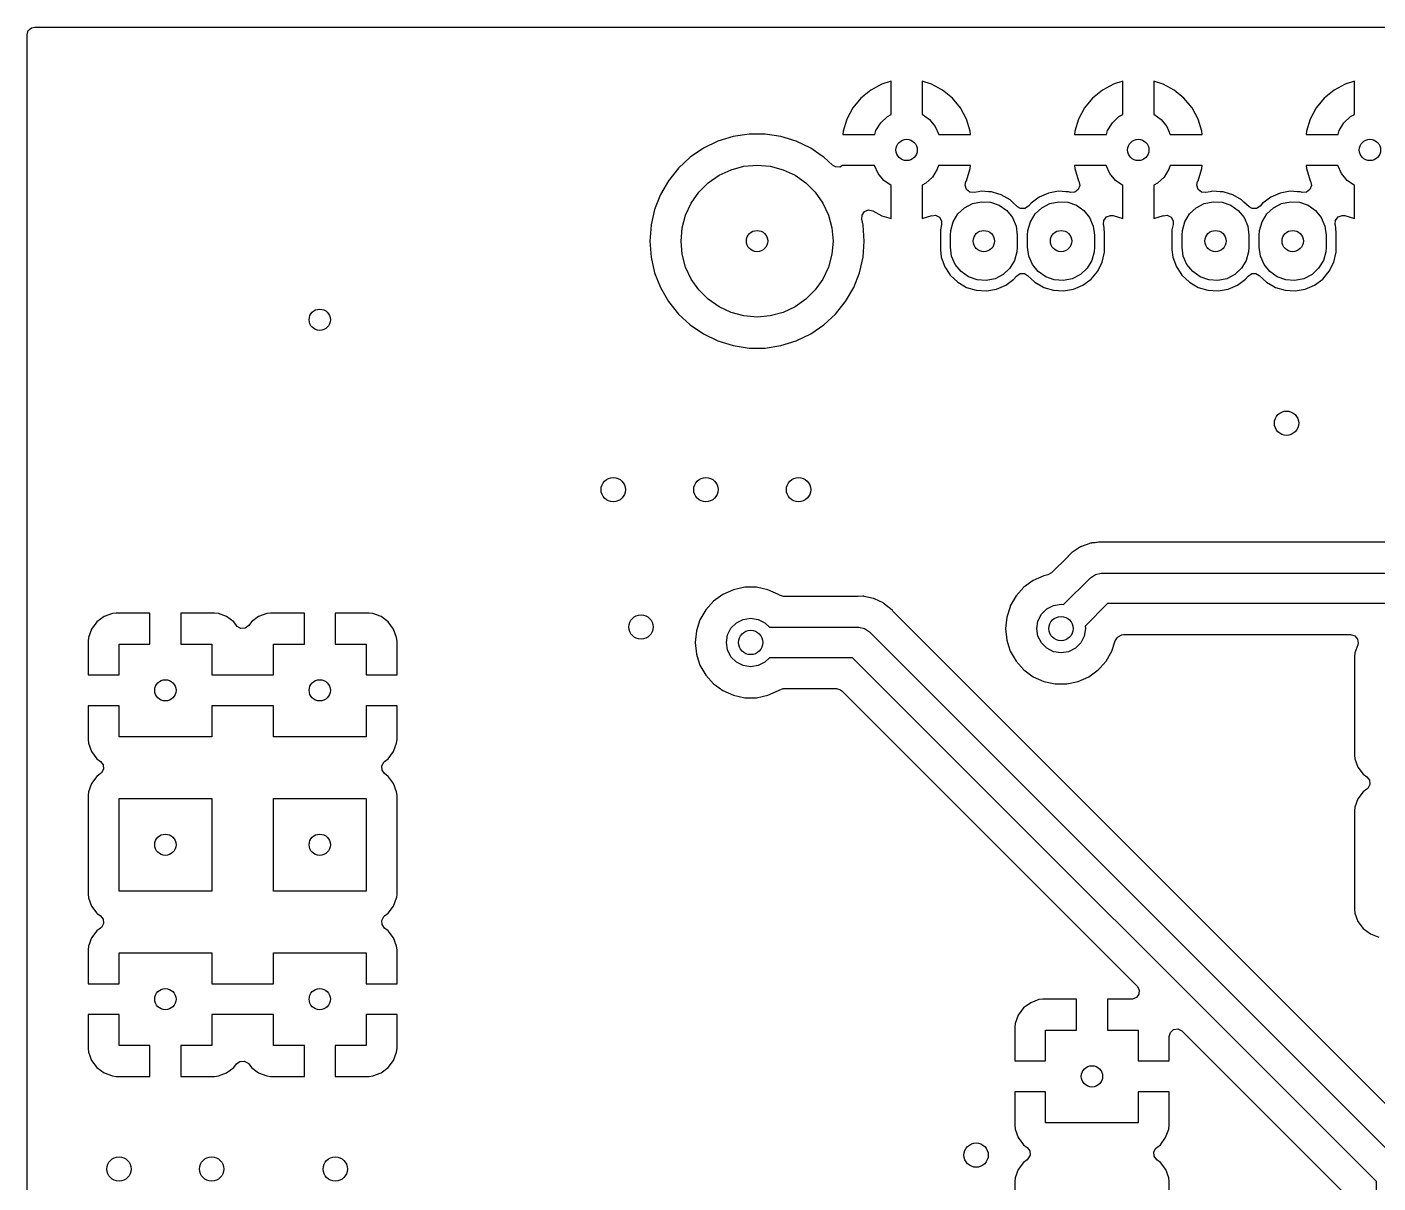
# Model space of a CAD drawing. Extents: x 6.2 to 8.58, y -5.58 to -4.
# Drawn here: x 6.2 to 7.075, y -4.749 to -4 of the extents above; entities that cross this region are included whole.
import ezdxf

# ---------------------------------------------------------------- set-up
doc = ezdxf.new("R2010")
doc.units = 0
doc.header["$MEASUREMENT"] = 0
doc.layers.add('BLACK', color=7, linetype='CONTINUOUS')

msp = doc.modelspace()

# ---------------------------------------------------------------- linework, layer by layer
at = {"layer": 'BLACK', "linetype": 'CONTINUOUS'}
for p, q in [((6.20041, -4.00537), (6.2012, -4.00269)), ((6.20041, -4.13906), (6.20041, -4.00537)), ((6.2012, -4.00269), (6.20331, -4.00086)), ((6.20331, -4.00086), (6.20537, -4.00041)), ((6.20537, -4.00041), (8.17992, -4.00041)), ((6.74675, -4.04126), (6.7404, -4.04647)), ((6.75398, -4.03739), (6.74675, -4.04126)), ((6.76, -4.03557), (6.75398, -4.03739)), ((6.76, -4.05708), (6.76, -4.03557)), ((6.78602, -4.03739), (6.78, -4.03557)), ((6.78, -4.03557), (6.78, -4.05686)), ((6.79325, -4.04126), (6.78602, -4.03739)), ((6.7996, -4.04647), (6.79325, -4.04126)), ((6.89675, -4.04126), (6.8904, -4.04647)), ((6.90398, -4.03739), (6.89675, -4.04126)), ((6.91, -4.03557), (6.90398, -4.03739)), ((6.91, -4.05708), (6.91, -4.03557)), ((6.93602, -4.03739), (6.93, -4.03557)), ((6.93, -4.03557), (6.93, -4.05686)), ((6.94325, -4.04126), (6.93602, -4.03739)), ((6.9496, -4.04647), (6.94325, -4.04126)), ((7.04675, -4.04126), (7.0404, -4.04647)), ((7.05398, -4.03739), (7.04675, -4.04126)), ((7.06, -4.03557), (7.05398, -4.03739)), ((7.06, -4.05708), (7.06, -4.03557)), ((6.7404, -4.04647), (6.7352, -4.05281)), ((6.8048, -4.05281), (6.7996, -4.04647)), ((6.8904, -4.04647), (6.8852, -4.05281)), ((6.9548, -4.05281), (6.9496, -4.04647)), ((7.0404, -4.04647), (7.0352, -4.05281)), ((6.7352, -4.05281), (6.73133, -4.06005)), ((6.7532, -4.0624), (6.75751, -4.05837)), ((6.75751, -4.05837), (6.76, -4.05708)), ((6.78, -4.05686), (6.78478, -4.06024)), ((6.80867, -4.06005), (6.8048, -4.05281)), ((6.8852, -4.05281), (6.88133, -4.06005)), ((6.9032, -4.0624), (6.90751, -4.05837)), ((6.90751, -4.05837), (6.91, -4.05708)), ((6.93, -4.05686), (6.93478, -4.06024)), ((6.95867, -4.06005), (6.9548, -4.05281)), ((7.0352, -4.05281), (7.03133, -4.06005)), ((7.0532, -4.0624), (7.05751, -4.05837)), ((7.05751, -4.05837), (7.06, -4.05708)), ((6.73133, -4.06005), (6.72895, -4.0679)), ((6.74942, -4.07), (6.75014, -4.06744)), ((6.75014, -4.06744), (6.7532, -4.0624)), ((6.78478, -4.06024), (6.7885, -4.06481)), ((6.7885, -4.06481), (6.79075, -4.07)), ((6.81105, -4.0679), (6.80867, -4.06005)), ((6.88133, -4.06005), (6.87895, -4.0679)), ((6.89942, -4.07), (6.90014, -4.06744)), ((6.90014, -4.06744), (6.9032, -4.0624)), ((6.93478, -4.06024), (6.9385, -4.06481)), ((6.9385, -4.06481), (6.94075, -4.07)), ((6.96105, -4.0679), (6.95867, -4.06005)), ((7.03133, -4.06005), (7.02895, -4.0679)), ((7.04942, -4.07), (7.05014, -4.06744)), ((7.05014, -4.06744), (7.0532, -4.0624)), ((6.64779, -4.07443), (6.63844, -4.07893)), ((6.6577, -4.07137), (6.64779, -4.07443)), ((6.64779, -4.07443), (6.64779, -4.07443)), ((6.66796, -4.06982), (6.6577, -4.07137)), ((6.6577, -4.07137), (6.6577, -4.07137)), ((6.6577, -4.07137), (6.6577, -4.07137)), ((6.67834, -4.06982), (6.66796, -4.06982)), ((6.6886, -4.07137), (6.67834, -4.06982)), ((6.69851, -4.07443), (6.6886, -4.07137)), ((6.6886, -4.07137), (6.6886, -4.07137)), ((6.6886, -4.07137), (6.6886, -4.07137)), ((6.70786, -4.07893), (6.69851, -4.07443)), ((6.69851, -4.07443), (6.69851, -4.07443)), ((6.72895, -4.0679), (6.72874, -4.07)), ((6.72874, -4.07), (6.72874, -4.07)), ((6.72874, -4.07), (6.74942, -4.07)), ((6.79075, -4.07), (6.81126, -4.07)), ((6.81126, -4.07), (6.81105, -4.0679)), ((6.81126, -4.07), (6.81126, -4.07)), ((6.87895, -4.0679), (6.87874, -4.07)), ((6.87874, -4.07), (6.87874, -4.07)), ((6.87874, -4.07), (6.89942, -4.07)), ((6.94075, -4.07), (6.96126, -4.07)), ((6.96126, -4.07), (6.96105, -4.0679)), ((6.96126, -4.07), (6.96126, -4.07)), ((7.02895, -4.0679), (7.02874, -4.07)), ((7.02874, -4.07), (7.02874, -4.07)), ((7.02874, -4.07), (7.04942, -4.07)), ((6.62986, -4.08478), (6.62226, -4.09183)), ((6.63844, -4.07893), (6.62986, -4.08478)), ((6.62986, -4.08478), (6.62986, -4.08478)), ((6.63844, -4.07893), (6.63844, -4.07893)), ((6.71475, -4.08363), (6.70786, -4.07893)), ((6.70786, -4.07893), (6.70786, -4.07893)), ((6.71644, -4.08478), (6.71475, -4.08363)), ((6.72201, -4.08995), (6.71644, -4.08478)), ((6.62226, -4.09183), (6.61579, -4.09995)), ((6.64854, -4.09644), (6.65632, -4.09281)), ((6.65632, -4.09281), (6.6646, -4.09059)), ((6.6646, -4.09059), (6.67315, -4.08984)), ((6.67315, -4.08984), (6.6817, -4.09059)), ((6.6817, -4.09059), (6.68998, -4.09281)), ((6.68998, -4.09281), (6.69776, -4.09644)), ((6.72388, -4.09104), (6.72201, -4.08995)), ((6.72668, -4.0911), (6.72388, -4.09104)), ((6.72848, -4.09), (6.72668, -4.0911)), ((6.74925, -4.09), (6.72848, -4.09)), ((6.7515, -4.09519), (6.74925, -4.09)), ((6.78986, -4.09256), (6.7868, -4.0976)), ((6.79058, -4.09), (6.78986, -4.09256)), ((6.81126, -4.09), (6.79058, -4.09)), ((6.80867, -4.09995), (6.81105, -4.0921)), ((6.81105, -4.0921), (6.81126, -4.09)), ((6.81126, -4.09), (6.81126, -4.09)), ((6.89925, -4.09), (6.87874, -4.09)), ((6.87874, -4.09), (6.87874, -4.09)), ((6.87874, -4.09), (6.87895, -4.0921)), ((6.87895, -4.0921), (6.88133, -4.09995)), ((6.9015, -4.09519), (6.89925, -4.09)), ((6.93986, -4.09256), (6.9368, -4.0976)), ((6.94058, -4.09), (6.93986, -4.09256)), ((6.96126, -4.09), (6.94058, -4.09)), ((6.95867, -4.09995), (6.96105, -4.0921)), ((6.96105, -4.0921), (6.96126, -4.09)), ((6.96126, -4.09), (6.96126, -4.09)), ((7.04925, -4.09), (7.02874, -4.09)), ((7.02874, -4.09), (7.02874, -4.09)), ((7.02874, -4.09), (7.02895, -4.0921)), ((7.02895, -4.0921), (7.03133, -4.09995)), ((7.0515, -4.09519), (7.04925, -4.09)), ((6.61579, -4.09995), (6.6106, -4.10893)), ((6.63545, -4.10742), (6.64152, -4.10136)), ((6.64152, -4.10136), (6.64854, -4.09644)), ((6.69776, -4.09644), (6.70478, -4.10136)), ((6.70478, -4.10136), (6.71085, -4.10742)), ((6.75522, -4.09976), (6.7515, -4.09519)), ((6.76, -4.10314), (6.75522, -4.09976)), ((6.78249, -4.10163), (6.78, -4.10292)), ((6.7868, -4.0976), (6.78249, -4.10163)), ((6.80784, -4.1029), (6.80843, -4.10041)), ((6.80843, -4.10041), (6.80867, -4.09995)), ((6.88133, -4.09995), (6.88133, -4.09995)), ((6.88133, -4.09995), (6.88154, -4.10034)), ((6.88154, -4.10034), (6.88211, -4.10308)), ((6.90522, -4.09976), (6.9015, -4.09519)), ((6.91, -4.10314), (6.90522, -4.09976)), ((6.93249, -4.10163), (6.93, -4.10292)), ((6.9368, -4.0976), (6.93249, -4.10163)), ((6.95784, -4.1029), (6.95843, -4.10041)), ((6.95843, -4.10041), (6.95867, -4.09995)), ((7.03133, -4.09995), (7.03133, -4.09995)), ((7.03133, -4.09995), (7.03154, -4.10034)), ((7.03154, -4.10034), (7.03211, -4.10308)), ((7.05522, -4.09976), (7.0515, -4.09519)), ((7.06, -4.10314), (7.05522, -4.09976)), ((6.6106, -4.10893), (6.60681, -4.11859)), ((6.6106, -4.10893), (6.6106, -4.10893)), ((6.63053, -4.11445), (6.63545, -4.10742)), ((6.71085, -4.10742), (6.71577, -4.11445)), ((6.76, -4.12443), (6.76, -4.10314)), ((6.78, -4.10292), (6.78, -4.12443)), ((6.80872, -4.10556), (6.80784, -4.1029)), ((6.81088, -4.10732), (6.80872, -4.10556)), ((6.81366, -4.10763), (6.81088, -4.10732)), ((6.81652, -4.10713), (6.81366, -4.10763)), ((6.81835, -4.10681), (6.81652, -4.10713)), ((6.82305, -4.10708), (6.81835, -4.10681)), ((6.81835, -4.10681), (6.81835, -4.10681)), ((6.82492, -4.10719), (6.82305, -4.10708)), ((6.82913, -4.10845), (6.82492, -4.10719)), ((6.83123, -4.10908), (6.82913, -4.10845)), ((6.83694, -4.11237), (6.83123, -4.10908)), ((6.85582, -4.11056), (6.85147, -4.1138)), ((6.86187, -4.10795), (6.85582, -4.11056)), ((6.85582, -4.11056), (6.85582, -4.11056)), ((6.85582, -4.11056), (6.85582, -4.11056)), ((6.85582, -4.11056), (6.85582, -4.11056)), ((6.86835, -4.10681), (6.86187, -4.10795)), ((6.86187, -4.10795), (6.86187, -4.10795)), ((6.86187, -4.10795), (6.86187, -4.10795)), ((6.86187, -4.10795), (6.86187, -4.10795)), ((6.87305, -4.10708), (6.86835, -4.10681)), ((6.86835, -4.10681), (6.86835, -4.10681)), ((6.86835, -4.10681), (6.86835, -4.10681)), ((6.87492, -4.10719), (6.87305, -4.10708)), ((6.87574, -4.10743), (6.87492, -4.10719)), ((6.87607, -4.10752), (6.87574, -4.10743)), ((6.87885, -4.10734), (6.87607, -4.10752)), ((6.88111, -4.10569), (6.87885, -4.10734)), ((6.88211, -4.10308), (6.88111, -4.10569)), ((6.91, -4.12443), (6.91, -4.10314)), ((6.93, -4.10292), (6.93, -4.12443)), ((6.95872, -4.10556), (6.95784, -4.1029)), ((6.96088, -4.10732), (6.95872, -4.10556)), ((6.96366, -4.10763), (6.96088, -4.10732)), ((6.96652, -4.10713), (6.96366, -4.10763)), ((6.96835, -4.10681), (6.96652, -4.10713)), ((6.97305, -4.10708), (6.96835, -4.10681)), ((6.96835, -4.10681), (6.96835, -4.10681)), ((6.97492, -4.10719), (6.97305, -4.10708)), ((6.97913, -4.10845), (6.97492, -4.10719)), ((6.98123, -4.10908), (6.97913, -4.10845)), ((6.98694, -4.11237), (6.98123, -4.10908)), ((7.00582, -4.11056), (7.00147, -4.1138)), ((7.01187, -4.10795), (7.00582, -4.11056)), ((7.00582, -4.11056), (7.00582, -4.11056)), ((7.00582, -4.11056), (7.00582, -4.11056)), ((7.00582, -4.11056), (7.00582, -4.11056)), ((7.01835, -4.10681), (7.01187, -4.10795)), ((7.01187, -4.10795), (7.01187, -4.10795)), ((7.01187, -4.10795), (7.01187, -4.10795)), ((7.01187, -4.10795), (7.01187, -4.10795)), ((7.02305, -4.10708), (7.01835, -4.10681)), ((7.01835, -4.10681), (7.01835, -4.10681)), ((7.01835, -4.10681), (7.01835, -4.10681)), ((7.02492, -4.10719), (7.02305, -4.10708)), ((7.02574, -4.10743), (7.02492, -4.10719)), ((7.02607, -4.10752), (7.02574, -4.10743)), ((7.02885, -4.10734), (7.02607, -4.10752)), ((7.03111, -4.10569), (7.02885, -4.10734)), ((7.03211, -4.10308), (7.03111, -4.10569)), ((7.06, -4.12443), (7.06, -4.10314)), ((6.60681, -4.11859), (6.60453, -4.12858)), ((6.6269, -4.12222), (6.63053, -4.11445)), ((6.71577, -4.11445), (6.71939, -4.12222)), ((6.74111, -4.12216), (6.74277, -4.11991)), ((6.74277, -4.11991), (6.74537, -4.1189)), ((6.74537, -4.1189), (6.74811, -4.11947)), ((6.74811, -4.11947), (6.74812, -4.11947)), ((6.74812, -4.11947), (6.75398, -4.12261)), ((6.8032, -4.12145), (6.80751, -4.11743)), ((6.80751, -4.11743), (6.81275, -4.11471)), ((6.81275, -4.11471), (6.81852, -4.11352)), ((6.81852, -4.11352), (6.82441, -4.11392)), ((6.82441, -4.11392), (6.82996, -4.11589)), ((6.82996, -4.11589), (6.83478, -4.11929)), ((6.83478, -4.11929), (6.8385, -4.12387)), ((6.83845, -4.1138), (6.83694, -4.11237)), ((6.83694, -4.11237), (6.83694, -4.11237)), ((6.8417, -4.11686), (6.83845, -4.1138)), ((6.84378, -4.11803), (6.8417, -4.11686)), ((6.84657, -4.11799), (6.84378, -4.11803)), ((6.8489, -4.11644), (6.84657, -4.11799)), ((6.85054, -4.11449), (6.8489, -4.11644)), ((6.85147, -4.1138), (6.85054, -4.11449)), ((6.8532, -4.12145), (6.85751, -4.11743)), ((6.85751, -4.11743), (6.86275, -4.11471)), ((6.86275, -4.11471), (6.86852, -4.11352)), ((6.86852, -4.11352), (6.87441, -4.11392)), ((6.87441, -4.11392), (6.87996, -4.11589)), ((6.87996, -4.11589), (6.88478, -4.11929)), ((6.88478, -4.11929), (6.8885, -4.12387)), ((6.9532, -4.12145), (6.95751, -4.11743)), ((6.95751, -4.11743), (6.96275, -4.11471)), ((6.96275, -4.11471), (6.96852, -4.11352)), ((6.96852, -4.11352), (6.97441, -4.11392)), ((6.97441, -4.11392), (6.97996, -4.11589)), ((6.97996, -4.11589), (6.98478, -4.11929)), ((6.98478, -4.11929), (6.9885, -4.12387)), ((6.98845, -4.1138), (6.98694, -4.11237)), ((6.98694, -4.11237), (6.98694, -4.11237)), ((6.9917, -4.11686), (6.98845, -4.1138)), ((6.99378, -4.11803), (6.9917, -4.11686)), ((6.99657, -4.11799), (6.99378, -4.11803)), ((6.9989, -4.11644), (6.99657, -4.11799)), ((7.00054, -4.11449), (6.9989, -4.11644)), ((7.00147, -4.1138), (7.00054, -4.11449)), ((7.0032, -4.12145), (7.00751, -4.11743)), ((7.00751, -4.11743), (7.01275, -4.11471)), ((7.01275, -4.11471), (7.01852, -4.11352)), ((7.01852, -4.11352), (7.02441, -4.11392)), ((7.02441, -4.11392), (7.02996, -4.11589)), ((7.02996, -4.11589), (7.03478, -4.11929)), ((7.03478, -4.11929), (7.0385, -4.12387)), ((6.6045, -4.12871), (6.60372, -4.13906)), ((6.60453, -4.12858), (6.6045, -4.12871)), ((6.62468, -4.13051), (6.6269, -4.12222)), ((6.71939, -4.12222), (6.72161, -4.13051)), ((6.74094, -4.12495), (6.74111, -4.12216)), ((6.7418, -4.12871), (6.74094, -4.12495)), ((6.74258, -4.13906), (6.7418, -4.12871)), ((6.75398, -4.12261), (6.76, -4.12443)), ((6.78, -4.12443), (6.78625, -4.12254)), ((6.78625, -4.12254), (6.78627, -4.12261)), ((6.78627, -4.12261), (6.7887, -4.12235)), ((6.7887, -4.12235), (6.7912, -4.1236)), ((6.7912, -4.1236), (6.79263, -4.126)), ((6.79265, -4.12837), (6.79183, -4.13183)), ((6.79263, -4.126), (6.79265, -4.12837)), ((6.79855, -4.13217), (6.80014, -4.12649)), ((6.80014, -4.12649), (6.8032, -4.12145)), ((6.8385, -4.12387), (6.84085, -4.12928)), ((6.84855, -4.13217), (6.85014, -4.12649)), ((6.85014, -4.12649), (6.8532, -4.12145)), ((6.8885, -4.12387), (6.89085, -4.12928)), ((6.89757, -4.12836), (6.89756, -4.12829)), ((6.89756, -4.12829), (6.89758, -4.12829)), ((6.89757, -4.12845), (6.89757, -4.12836)), ((6.8976, -4.12858), (6.89757, -4.12845)), ((6.89758, -4.12829), (6.89771, -4.12566)), ((6.89817, -4.13348), (6.8976, -4.12858)), ((6.8976, -4.12858), (6.8976, -4.12858)), ((6.89771, -4.12566), (6.89935, -4.12339)), ((6.89935, -4.12339), (6.90195, -4.12237)), ((6.90195, -4.12237), (6.90383, -4.12256)), ((6.90383, -4.12256), (6.91, -4.12443)), ((6.93, -4.12443), (6.93625, -4.12254)), ((6.93625, -4.12254), (6.93627, -4.12261)), ((6.93627, -4.12261), (6.9387, -4.12235)), ((6.9387, -4.12235), (6.9412, -4.1236)), ((6.9412, -4.1236), (6.94263, -4.126)), ((6.94265, -4.12837), (6.94183, -4.13183)), ((6.94263, -4.126), (6.94265, -4.12837)), ((6.94855, -4.13217), (6.95014, -4.12649)), ((6.95014, -4.12649), (6.9532, -4.12145)), ((6.9885, -4.12387), (6.99085, -4.12928)), ((6.99855, -4.13217), (7.00014, -4.12649)), ((7.00014, -4.12649), (7.0032, -4.12145)), ((7.0385, -4.12387), (7.04085, -4.12928)), ((7.04757, -4.12836), (7.04756, -4.12829)), ((7.04756, -4.12829), (7.04758, -4.12829)), ((7.04757, -4.12845), (7.04757, -4.12836)), ((7.0476, -4.12858), (7.04757, -4.12845)), ((7.04758, -4.12829), (7.04771, -4.12566)), ((7.04817, -4.13348), (7.0476, -4.12858)), ((7.0476, -4.12858), (7.0476, -4.12858)), ((7.04771, -4.12566), (7.04935, -4.12339)), ((7.04935, -4.12339), (7.05195, -4.12237)), ((7.05195, -4.12237), (7.05383, -4.12256)), ((7.05383, -4.12256), (7.06, -4.12443)), ((6.62394, -4.13906), (6.62468, -4.13051)), ((6.72161, -4.13051), (6.72236, -4.13906)), ((6.79183, -4.13183), (6.79183, -4.14463)), ((6.79835, -4.13512), (6.79855, -4.13217)), ((6.79835, -4.14299), (6.79835, -4.13512)), ((6.84085, -4.12928), (6.84165, -4.13512)), ((6.84165, -4.13512), (6.84165, -4.14299)), ((6.84835, -4.13512), (6.84855, -4.13217)), ((6.84835, -4.14299), (6.84835, -4.13512)), ((6.89085, -4.12928), (6.89165, -4.13512)), ((6.89165, -4.13512), (6.89165, -4.14299)), ((6.89817, -4.14628), (6.89817, -4.13348)), ((6.94183, -4.13183), (6.94183, -4.14463)), ((6.94835, -4.13512), (6.94855, -4.13217)), ((6.94835, -4.14299), (6.94835, -4.13512)), ((6.99085, -4.12928), (6.99165, -4.13512)), ((6.99165, -4.13512), (6.99165, -4.14299)), ((6.99835, -4.13512), (6.99855, -4.13217)), ((6.99835, -4.14299), (6.99835, -4.13512)), ((7.04085, -4.12928), (7.04165, -4.13512)), ((7.04165, -4.13512), (7.04165, -4.14299)), ((7.04817, -4.14628), (7.04817, -4.13348)), ((6.20041, -4.56192), (6.20041, -4.13906)), ((6.60372, -4.13906), (6.6045, -4.1494)), ((6.62468, -4.1476), (6.62394, -4.13906)), ((6.72236, -4.13906), (6.72161, -4.1476)), ((6.7418, -4.1494), (6.74258, -4.13906)), ((6.79183, -4.14463), (6.7924, -4.14953)), ((6.79915, -4.14883), (6.79835, -4.14299)), ((6.84145, -4.14594), (6.83986, -4.15162)), ((6.84165, -4.14299), (6.84145, -4.14594)), ((6.84915, -4.14883), (6.84835, -4.14299)), ((6.89145, -4.14594), (6.88986, -4.15162)), ((6.89165, -4.14299), (6.89145, -4.14594)), ((6.89665, -4.15269), (6.89817, -4.14628)), ((6.94183, -4.14463), (6.9424, -4.14953)), ((6.94915, -4.14883), (6.94835, -4.14299)), ((6.99145, -4.14594), (6.98986, -4.15162)), ((6.99165, -4.14299), (6.99145, -4.14594)), ((6.99915, -4.14883), (6.99835, -4.14299)), ((7.04145, -4.14594), (7.03986, -4.15162)), ((7.04165, -4.14299), (7.04145, -4.14594)), ((7.04665, -4.15269), (7.04817, -4.14628)), ((6.6045, -4.1494), (6.6045, -4.1494)), ((6.6045, -4.1494), (6.60681, -4.15952)), ((6.6269, -4.15589), (6.62468, -4.1476)), ((6.72161, -4.1476), (6.71939, -4.15589)), ((6.73949, -4.15952), (6.7418, -4.1494)), ((6.7924, -4.14953), (6.7924, -4.14953)), ((6.7924, -4.14953), (6.79466, -4.15572)), ((6.8015, -4.15424), (6.79915, -4.14883)), ((6.80522, -4.15882), (6.8015, -4.15424)), ((6.83986, -4.15162), (6.8368, -4.15666)), ((6.8515, -4.15424), (6.84915, -4.14883)), ((6.85522, -4.15882), (6.8515, -4.15424)), ((6.88986, -4.15162), (6.8868, -4.15666)), ((6.8937, -4.15858), (6.89665, -4.15269)), ((6.9424, -4.14953), (6.9424, -4.14953)), ((6.9424, -4.14953), (6.94466, -4.15572)), ((6.9515, -4.15424), (6.94915, -4.14883)), ((6.95522, -4.15882), (6.9515, -4.15424)), ((6.98986, -4.15162), (6.9868, -4.15666)), ((7.0015, -4.15424), (6.99915, -4.14883)), ((7.00522, -4.15882), (7.0015, -4.15424)), ((7.03986, -4.15162), (7.0368, -4.15666)), ((7.0437, -4.15858), (7.04665, -4.15269)), ((6.60681, -4.15952), (6.6106, -4.16918)), ((6.63053, -4.16366), (6.6269, -4.15589)), ((6.63545, -4.17069), (6.63053, -4.16366)), ((6.71577, -4.16366), (6.71085, -4.17069)), ((6.71939, -4.15589), (6.71577, -4.16366)), ((6.7357, -4.16918), (6.73949, -4.15952)), ((6.79466, -4.15572), (6.79466, -4.15572)), ((6.79466, -4.15572), (6.79752, -4.16008)), ((6.79752, -4.16008), (6.79827, -4.16122)), ((6.79827, -4.16122), (6.80306, -4.16574)), ((6.81004, -4.16222), (6.80522, -4.15882)), ((6.81559, -4.16419), (6.81004, -4.16222)), ((6.82725, -4.1634), (6.82148, -4.1646)), ((6.83249, -4.16068), (6.82725, -4.1634)), ((6.8368, -4.15666), (6.83249, -4.16068)), ((6.83418, -4.16755), (6.83946, -4.16362)), ((6.83946, -4.16362), (6.8411, -4.16167)), ((6.8411, -4.16167), (6.84343, -4.16012)), ((6.84343, -4.16012), (6.84622, -4.16008)), ((6.84622, -4.16008), (6.8483, -4.16125)), ((6.8483, -4.16125), (6.85306, -4.16574)), ((6.86004, -4.16222), (6.85522, -4.15882)), ((6.86559, -4.16419), (6.86004, -4.16222)), ((6.87725, -4.1634), (6.87148, -4.1646)), ((6.88249, -4.16068), (6.87725, -4.1634)), ((6.8868, -4.15666), (6.88249, -4.16068)), ((6.88418, -4.16755), (6.88946, -4.16362)), ((6.88946, -4.16362), (6.8937, -4.15858)), ((6.94466, -4.15572), (6.94466, -4.15572)), ((6.94466, -4.15572), (6.94752, -4.16008)), ((6.94752, -4.16008), (6.94827, -4.16122)), ((6.94827, -4.16122), (6.95306, -4.16574)), ((6.96004, -4.16222), (6.95522, -4.15882)), ((6.96559, -4.16419), (6.96004, -4.16222)), ((6.97725, -4.1634), (6.97148, -4.1646)), ((6.98249, -4.16068), (6.97725, -4.1634)), ((6.9868, -4.15666), (6.98249, -4.16068)), ((6.98418, -4.16755), (6.98946, -4.16362)), ((6.98946, -4.16362), (6.9911, -4.16167)), ((6.9911, -4.16167), (6.99343, -4.16012)), ((6.99343, -4.16012), (6.99622, -4.16008)), ((6.99622, -4.16008), (6.9983, -4.16125)), ((6.9983, -4.16125), (7.00306, -4.16574)), ((7.01004, -4.16222), (7.00522, -4.15882)), ((7.01559, -4.16419), (7.01004, -4.16222)), ((7.02725, -4.1634), (7.02148, -4.1646)), ((7.03249, -4.16068), (7.02725, -4.1634)), ((7.0368, -4.15666), (7.03249, -4.16068)), ((7.03418, -4.16755), (7.03946, -4.16362)), ((7.03946, -4.16362), (7.0437, -4.15858)), ((6.6106, -4.16918), (6.6106, -4.16918)), ((6.6106, -4.16918), (6.61579, -4.17816)), ((6.64152, -4.17675), (6.63545, -4.17069)), ((6.71085, -4.17069), (6.70478, -4.17675)), ((6.73051, -4.17816), (6.7357, -4.16918)), ((6.80306, -4.16574), (6.80306, -4.16574)), ((6.80306, -4.16574), (6.80711, -4.16808)), ((6.80711, -4.16808), (6.80877, -4.16903)), ((6.80877, -4.16903), (6.81508, -4.17092)), ((6.81508, -4.17092), (6.82165, -4.17131)), ((6.82148, -4.1646), (6.81559, -4.16419)), ((6.82165, -4.17131), (6.82813, -4.17016)), ((6.82813, -4.17016), (6.83418, -4.16755)), ((6.82813, -4.17016), (6.82813, -4.17016)), ((6.83418, -4.16755), (6.83418, -4.16755)), ((6.83418, -4.16755), (6.83418, -4.16755)), ((6.83418, -4.16755), (6.83418, -4.16755)), ((6.85306, -4.16574), (6.85306, -4.16574)), ((6.85306, -4.16574), (6.85711, -4.16808)), ((6.85711, -4.16808), (6.85877, -4.16903)), ((6.85877, -4.16903), (6.86508, -4.17092)), ((6.86508, -4.17092), (6.87165, -4.17131)), ((6.87148, -4.1646), (6.86559, -4.16419)), ((6.87165, -4.17131), (6.87813, -4.17016)), ((6.87813, -4.17016), (6.88418, -4.16755)), ((6.87813, -4.17016), (6.87813, -4.17016)), ((6.88418, -4.16755), (6.88418, -4.16755)), ((6.88418, -4.16755), (6.88418, -4.16755)), ((6.88418, -4.16755), (6.88418, -4.16755)), ((6.95306, -4.16574), (6.95306, -4.16574)), ((6.95306, -4.16574), (6.95711, -4.16808)), ((6.95711, -4.16808), (6.95877, -4.16903)), ((6.95877, -4.16903), (6.96508, -4.17092)), ((6.96508, -4.17092), (6.97165, -4.17131)), ((6.97148, -4.1646), (6.96559, -4.16419)), ((6.97165, -4.17131), (6.97813, -4.17016)), ((6.97813, -4.17016), (6.98418, -4.16755)), ((6.97813, -4.17016), (6.97813, -4.17016)), ((6.98418, -4.16755), (6.98418, -4.16755)), ((6.98418, -4.16755), (6.98418, -4.16755)), ((6.98418, -4.16755), (6.98418, -4.16755)), ((7.00306, -4.16574), (7.00306, -4.16574)), ((7.00306, -4.16574), (7.00711, -4.16808)), ((7.00711, -4.16808), (7.00877, -4.16903)), ((7.00877, -4.16903), (7.01508, -4.17092)), ((7.01508, -4.17092), (7.02165, -4.17131)), ((7.02148, -4.1646), (7.01559, -4.16419)), ((7.02165, -4.17131), (7.02813, -4.17016)), ((7.02813, -4.17016), (7.03418, -4.16755)), ((7.02813, -4.17016), (7.02813, -4.17016)), ((7.03418, -4.16755), (7.03418, -4.16755)), ((7.03418, -4.16755), (7.03418, -4.16755)), ((7.03418, -4.16755), (7.03418, -4.16755)), ((6.61579, -4.17816), (6.61579, -4.17816)), ((6.61579, -4.17816), (6.61579, -4.17816)), ((6.61579, -4.17816), (6.62226, -4.18628)), ((6.64854, -4.18167), (6.64152, -4.17675)), ((6.70478, -4.17675), (6.69776, -4.18167)), ((6.72404, -4.18628), (6.7303, -4.17843)), ((6.7303, -4.17843), (6.73051, -4.17816)), ((6.62226, -4.18628), (6.62986, -4.19333)), ((6.65632, -4.1853), (6.64854, -4.18167)), ((6.6646, -4.18752), (6.65632, -4.1853)), ((6.67315, -4.18827), (6.6646, -4.18752)), ((6.6817, -4.18752), (6.67315, -4.18827)), ((6.68998, -4.1853), (6.6817, -4.18752)), ((6.69776, -4.18167), (6.68998, -4.1853)), ((6.71644, -4.19333), (6.72404, -4.18628)), ((6.62986, -4.19333), (6.62986, -4.19334)), ((6.62986, -4.19334), (6.63844, -4.19918)), ((6.70786, -4.19918), (6.71644, -4.19333)), ((6.63844, -4.19918), (6.63844, -4.19918)), ((6.63844, -4.19918), (6.63844, -4.19918)), ((6.63844, -4.19918), (6.64779, -4.20368)), ((6.64779, -4.20368), (6.64779, -4.20368)), ((6.64779, -4.20368), (6.64779, -4.20368)), ((6.64779, -4.20368), (6.6577, -4.20674)), ((6.6577, -4.20674), (6.6577, -4.20674)), ((6.6577, -4.20674), (6.6577, -4.20674)), ((6.6577, -4.20674), (6.66796, -4.20829)), ((6.67834, -4.20829), (6.6886, -4.20674)), ((6.6886, -4.20674), (6.69851, -4.20368)), ((6.6886, -4.20674), (6.6886, -4.20674)), ((6.69851, -4.20368), (6.70786, -4.19918)), ((6.69851, -4.20368), (6.69851, -4.20368)), ((6.69851, -4.20368), (6.69851, -4.20368)), ((6.66796, -4.20829), (6.66796, -4.20829)), ((6.66796, -4.20829), (6.67834, -4.20829)), ((6.67834, -4.20829), (6.67834, -4.20829)), ((6.87992, -4.33883), (6.87735, -4.34042)), ((6.87998, -4.33879), (6.87992, -4.33883)), ((6.88251, -4.33713), (6.87998, -4.33879)), ((6.88276, -4.337), (6.88251, -4.33713)), ((6.88303, -4.33687), (6.88276, -4.337)), ((6.88276, -4.337), (6.88276, -4.337)), ((6.88329, -4.33675), (6.88303, -4.33687)), ((6.88303, -4.33687), (6.88303, -4.33687)), ((6.88433, -4.33641), (6.88329, -4.33675)), ((6.88329, -4.33675), (6.88329, -4.33675)), ((6.88329, -4.33675), (6.88329, -4.33675)), ((6.88616, -4.3358), (6.88433, -4.33641)), ((6.88623, -4.33578), (6.88616, -4.3358)), ((6.88907, -4.33474), (6.88623, -4.33578)), ((6.88935, -4.33468), (6.88907, -4.33474)), ((6.88964, -4.33461), (6.88935, -4.33468)), ((6.88935, -4.33468), (6.88935, -4.33468)), ((6.88992, -4.33456), (6.88964, -4.33461)), ((6.88964, -4.33461), (6.88964, -4.33461)), ((6.89218, -4.33436), (6.88992, -4.33456)), ((6.89293, -4.33429), (6.89218, -4.33436)), ((6.893, -4.33429), (6.89293, -4.33429)), ((6.89344, -4.33423), (6.893, -4.33429)), ((6.89426, -4.33414), (6.89344, -4.33423)), ((6.89459, -4.33414), (6.89426, -4.33414)), ((6.8948, -4.33413), (6.89459, -4.33414)), ((6.89662, -4.33397), (6.8948, -4.33413)), ((6.89687, -4.33395), (6.89662, -4.33397)), ((6.89782, -4.33409), (6.89687, -4.33395)), ((6.89687, -4.33395), (6.89687, -4.33395)), ((6.89854, -4.33414), (6.89782, -4.33409)), ((7.24346, -4.33414), (6.89854, -4.33414)), ((6.87455, -4.34322), (6.86385, -4.35392)), ((6.8746, -4.34317), (6.87455, -4.34322)), ((6.87667, -4.34097), (6.8746, -4.34317)), ((6.8769, -4.34078), (6.87667, -4.34097)), ((6.87712, -4.34059), (6.87689, -4.34078)), ((6.87689, -4.34078), (6.8769, -4.34078)), ((6.87713, -4.3406), (6.87712, -4.34059)), ((6.87735, -4.34042), (6.87713, -4.3406)), ((6.85889, -4.3558), (6.85202, -4.35885)), ((6.86137, -4.35527), (6.85889, -4.3558)), ((6.86139, -4.35526), (6.86137, -4.35527)), ((6.86385, -4.35392), (6.86139, -4.35526)), ((6.88904, -4.35704), (6.89223, -4.35491)), ((6.89223, -4.35491), (6.896, -4.35416)), ((6.89223, -4.35491), (6.89223, -4.35491)), ((6.896, -4.35416), (7.24393, -4.35416)), ((6.896, -4.35416), (6.896, -4.35416)), ((6.65789, -4.3648), (6.65102, -4.36785)), ((6.66524, -4.36323), (6.65789, -4.3648)), ((6.67276, -4.36323), (6.66524, -4.36323)), ((6.68011, -4.3648), (6.67276, -4.36323)), ((6.68698, -4.36785), (6.68011, -4.3648)), ((6.84593, -4.36327), (6.8409, -4.36886)), ((6.85202, -4.35885), (6.84593, -4.36327)), ((6.85202, -4.35885), (6.85202, -4.35885)), ((6.87158, -4.3745), (6.88904, -4.35704)), ((6.88904, -4.35704), (6.88904, -4.35704)), ((6.64493, -4.37227), (6.6399, -4.37786)), ((6.65102, -4.36785), (6.64493, -4.37227)), ((6.68745, -4.36819), (6.68698, -4.36785)), ((6.68768, -4.36835), (6.68745, -4.36819)), ((6.69036, -4.36914), (6.68768, -4.36835)), ((6.73853, -4.36914), (6.69036, -4.36914)), ((6.7386, -4.36914), (6.73853, -4.36914)), ((6.74162, -4.36905), (6.7386, -4.36914)), ((6.74191, -4.36907), (6.74162, -4.36905)), ((6.7422, -4.3691), (6.74191, -4.36907)), ((6.74191, -4.36907), (6.74191, -4.36907)), ((6.74249, -4.36914), (6.7422, -4.3691)), ((6.7422, -4.3691), (6.7422, -4.3691)), ((6.74543, -4.36983), (6.74249, -4.36914)), ((6.7455, -4.36985), (6.74543, -4.36983)), ((6.74846, -4.37046), (6.7455, -4.36985)), ((6.74873, -4.37055), (6.74846, -4.37046)), ((6.74901, -4.37065), (6.74873, -4.37055)), ((6.74873, -4.37055), (6.74873, -4.37055)), ((6.74928, -4.37075), (6.74901, -4.37065)), ((6.74901, -4.37065), (6.74901, -4.37065)), ((6.75198, -4.3721), (6.74928, -4.37075)), ((6.74928, -4.37075), (6.74928, -4.37075)), ((6.74928, -4.37075), (6.74928, -4.37075)), ((6.75205, -4.37213), (6.75198, -4.3721)), ((6.75478, -4.37341), (6.75205, -4.37213)), ((6.75503, -4.37356), (6.75478, -4.37341)), ((6.75528, -4.37372), (6.75503, -4.37356)), ((6.75503, -4.37356), (6.75503, -4.37356)), ((6.75552, -4.37388), (6.75528, -4.37372)), ((6.75528, -4.37372), (6.75528, -4.37372)), ((6.75783, -4.37582), (6.75552, -4.37388)), ((6.8409, -4.36886), (6.83714, -4.37537)), ((6.8409, -4.36886), (6.8409, -4.36886)), ((6.90008, -4.37384), (6.8855, -4.38842)), ((7.23985, -4.37384), (6.90008, -4.37384)), ((6.25032, -4.38227), (6.24571, -4.38571)), ((6.2557, -4.38026), (6.25032, -4.38227)), ((6.25032, -4.38227), (6.25032, -4.38227)), ((6.25809, -4.38), (6.2557, -4.38026)), ((6.28, -4.38), (6.25809, -4.38)), ((6.28, -4.4), (6.28, -4.38)), ((6.32191, -4.38), (6.3, -4.38)), ((6.3, -4.38), (6.3, -4.4)), ((6.3243, -4.38026), (6.32191, -4.38)), ((6.32968, -4.38227), (6.3243, -4.38026)), ((6.33429, -4.38571), (6.32968, -4.38227)), ((6.35032, -4.38227), (6.34571, -4.38571)), ((6.3557, -4.38026), (6.35032, -4.38227)), ((6.35032, -4.38227), (6.35032, -4.38227)), ((6.35809, -4.38), (6.3557, -4.38026)), ((6.38, -4.38), (6.35809, -4.38)), ((6.38, -4.4), (6.38, -4.38)), ((6.42191, -4.38), (6.4, -4.38)), ((6.4, -4.38), (6.4, -4.4)), ((6.42429, -4.38026), (6.42191, -4.38)), ((6.42968, -4.38227), (6.42429, -4.38026)), ((6.43429, -4.38571), (6.42968, -4.38227)), ((6.6399, -4.37786), (6.63614, -4.38437)), ((6.6399, -4.37786), (6.6399, -4.37786)), ((6.75789, -4.37587), (6.75783, -4.37582)), ((6.75851, -4.37636), (6.75789, -4.37587)), ((6.75889, -4.37665), (6.75851, -4.37636)), ((6.75912, -4.37689), (6.75889, -4.37665)), ((6.75889, -4.37665), (6.75889, -4.37665)), ((6.75928, -4.37703), (6.75912, -4.37689)), ((6.76087, -4.37837), (6.75928, -4.37703)), ((6.76109, -4.37866), (6.76087, -4.37837)), ((6.76087, -4.37837), (6.76087, -4.37837)), ((6.76144, -4.37913), (6.76109, -4.37866)), ((6.76191, -4.37968), (6.76144, -4.37913)), ((7.10478, -4.72255), (6.76191, -4.37968)), ((6.83482, -4.38252), (6.83404, -4.39)), ((6.83698, -4.37587), (6.83482, -4.38252)), ((6.83714, -4.37537), (6.83698, -4.37587)), ((6.83714, -4.37537), (6.83714, -4.37537)), ((6.85502, -4.38513), (6.85726, -4.38074)), ((6.85726, -4.38074), (6.86074, -4.37726)), ((6.86074, -4.37726), (6.86513, -4.37502)), ((6.86513, -4.37502), (6.87, -4.37425)), ((6.87, -4.37425), (6.87158, -4.3745)), ((6.24227, -4.39032), (6.24026, -4.3957)), ((6.24571, -4.38571), (6.24227, -4.39032)), ((6.24227, -4.39032), (6.24227, -4.39032)), ((6.33603, -4.38804), (6.33429, -4.38571)), ((6.33649, -4.38857), (6.33603, -4.38804)), ((6.33895, -4.38991), (6.33649, -4.38857)), ((6.34173, -4.38971), (6.33895, -4.38991)), ((6.34397, -4.38804), (6.34173, -4.38971)), ((6.34571, -4.38571), (6.34397, -4.38804)), ((6.43773, -4.39032), (6.43429, -4.38571)), ((6.43974, -4.3957), (6.43773, -4.39032)), ((6.43773, -4.39032), (6.43773, -4.39032)), ((6.63382, -4.39152), (6.63304, -4.399)), ((6.63614, -4.38437), (6.63382, -4.39152)), ((6.63614, -4.38437), (6.63614, -4.38437)), ((6.65402, -4.39413), (6.65626, -4.38974)), ((6.65626, -4.38974), (6.65974, -4.38626)), ((6.65974, -4.38626), (6.66413, -4.38402)), ((6.66413, -4.38402), (6.669, -4.38325)), ((6.669, -4.38325), (6.67387, -4.38402)), ((6.67387, -4.38402), (6.67826, -4.38626)), ((6.67826, -4.38626), (6.68115, -4.38916)), ((6.68115, -4.38916), (6.739, -4.38916)), ((6.739, -4.38916), (6.74277, -4.38991)), ((6.74277, -4.38991), (6.74596, -4.39204)), ((6.83404, -4.39), (6.83482, -4.39748)), ((6.85425, -4.39), (6.85502, -4.38513)), ((6.85502, -4.39487), (6.85425, -4.39)), ((6.88575, -4.39), (6.88498, -4.39487)), ((6.8855, -4.38842), (6.88575, -4.39)), ((6.24026, -4.3957), (6.24, -4.39809)), ((6.24, -4.39809), (6.24, -4.42)), ((6.26, -4.42), (6.26, -4.4)), ((6.26, -4.4), (6.28, -4.4)), ((6.3, -4.4), (6.32, -4.4)), ((6.32, -4.4), (6.32, -4.42)), ((6.36, -4.42), (6.36, -4.4)), ((6.36, -4.4), (6.38, -4.4)), ((6.4, -4.4), (6.42, -4.4)), ((6.42, -4.4), (6.42, -4.42)), ((6.44, -4.39809), (6.43974, -4.3957)), ((6.44, -4.42), (6.44, -4.39809)), ((6.44, -4.39809), (6.44, -4.39809)), ((6.63304, -4.399), (6.63382, -4.40648)), ((6.65325, -4.399), (6.65402, -4.39413)), ((6.65402, -4.40387), (6.65325, -4.399)), ((6.74596, -4.39204), (7.09096, -4.73704)), ((6.83482, -4.39748), (6.836, -4.40112)), ((6.85726, -4.39926), (6.85502, -4.39487)), ((6.86074, -4.40274), (6.85726, -4.39926)), ((6.88274, -4.39926), (6.87926, -4.40274)), ((6.88498, -4.39487), (6.88274, -4.39926)), ((6.90286, -4.40463), (6.90502, -4.39798)), ((6.90502, -4.39798), (6.90623, -4.39601)), ((6.90623, -4.39601), (6.90692, -4.39531)), ((6.90692, -4.39531), (6.90937, -4.39398)), ((6.90937, -4.39398), (6.91042, -4.39386)), ((6.91042, -4.39386), (7.05751, -4.39386)), ((7.05751, -4.39386), (7.06019, -4.39465)), ((7.06019, -4.39465), (7.06202, -4.39676)), ((7.06202, -4.39676), (7.06242, -4.39953)), ((7.06242, -4.39953), (7.06216, -4.40056)), ((6.63382, -4.40648), (6.63434, -4.40809)), ((6.63434, -4.40809), (6.63614, -4.41363)), ((6.65626, -4.40826), (6.65402, -4.40387)), ((6.65974, -4.41174), (6.65626, -4.40826)), ((6.68115, -4.40884), (6.67826, -4.41174)), ((6.73492, -4.40884), (6.68115, -4.40884)), ((7.07416, -4.74808), (6.73492, -4.40884)), ((6.836, -4.40112), (6.83714, -4.40463)), ((6.83714, -4.40463), (6.83776, -4.4057)), ((6.83776, -4.4057), (6.8409, -4.41114)), ((6.86513, -4.40498), (6.86074, -4.40274)), ((6.87, -4.40575), (6.86513, -4.40498)), ((6.87487, -4.40498), (6.87, -4.40575)), ((6.87926, -4.40274), (6.87487, -4.40498)), ((6.8991, -4.41114), (6.90286, -4.40463)), ((7.06024, -4.4057), (7.05998, -4.40808)), ((7.05998, -4.40808), (7.05998, -4.47192)), ((7.06216, -4.40056), (7.06024, -4.4057)), ((7.06024, -4.4057), (7.06024, -4.4057)), ((6.63614, -4.41363), (6.63614, -4.41363)), ((6.63614, -4.41363), (6.6399, -4.42014)), ((6.66413, -4.41398), (6.65974, -4.41174)), ((6.669, -4.41475), (6.66413, -4.41398)), ((6.67387, -4.41398), (6.669, -4.41475)), ((6.67826, -4.41174), (6.67387, -4.41398)), ((6.8409, -4.41114), (6.8409, -4.41114)), ((6.8409, -4.41114), (6.84593, -4.41673)), ((6.84593, -4.41673), (6.84593, -4.41673)), ((6.84593, -4.41673), (6.85202, -4.42115)), ((6.88798, -4.42115), (6.89407, -4.41673)), ((6.89407, -4.41673), (6.89528, -4.41538)), ((6.89528, -4.41538), (6.8991, -4.41114)), ((6.8991, -4.41114), (6.8991, -4.41114)), ((6.8991, -4.41114), (6.8991, -4.41114)), ((6.24, -4.42), (6.26, -4.42)), ((6.32, -4.42), (6.36, -4.42)), ((6.42, -4.42), (6.44, -4.42)), ((6.6399, -4.42014), (6.6399, -4.42014)), ((6.6399, -4.42014), (6.64493, -4.42573)), ((6.64493, -4.42573), (6.64615, -4.42661)), ((6.85202, -4.42115), (6.85889, -4.4242)), ((6.85889, -4.4242), (6.86624, -4.42577)), ((6.86624, -4.42577), (6.87376, -4.42577)), ((6.87376, -4.42577), (6.88111, -4.4242)), ((6.88111, -4.4242), (6.88798, -4.42115)), ((6.64615, -4.42661), (6.65102, -4.43015)), ((6.65102, -4.43015), (6.65789, -4.4332)), ((6.65789, -4.4332), (6.66524, -4.43477)), ((6.66524, -4.43477), (6.67276, -4.43477)), ((6.67276, -4.43477), (6.68011, -4.4332)), ((6.68011, -4.4332), (6.68698, -4.43015)), ((6.68698, -4.43015), (6.68745, -4.42981)), ((6.68745, -4.42981), (6.69008, -4.42887)), ((6.69008, -4.42887), (6.69036, -4.42886)), ((6.69036, -4.42886), (6.72458, -4.42886)), ((6.72458, -4.42886), (6.72726, -4.42965)), ((6.72726, -4.42965), (6.72808, -4.43032)), ((6.72808, -4.43032), (6.89002, -4.59225)), ((6.26, -4.44), (6.24, -4.44)), ((6.24, -4.44), (6.24, -4.46191)), ((6.26, -4.46), (6.26, -4.44)), ((6.36, -4.44), (6.32, -4.44)), ((6.32, -4.44), (6.32, -4.46)), ((6.36, -4.46), (6.36, -4.44)), ((6.44, -4.44), (6.42, -4.44)), ((6.42, -4.44), (6.42, -4.46)), ((6.44, -4.46191), (6.44, -4.44)), ((6.32, -4.46), (6.26, -4.46)), ((6.42, -4.46), (6.36, -4.46)), ((6.24, -4.46191), (6.24026, -4.46429)), ((6.24026, -4.46429), (6.24227, -4.46968)), ((6.24227, -4.46968), (6.24227, -4.46968)), ((6.24227, -4.46968), (6.24571, -4.47429)), ((6.43429, -4.47429), (6.43773, -4.46968)), ((6.43773, -4.46968), (6.43974, -4.46429)), ((6.43773, -4.46968), (6.43773, -4.46968)), ((6.43974, -4.46429), (6.44, -4.46191)), ((6.44, -4.46191), (6.44, -4.46191)), ((6.24571, -4.47429), (6.24802, -4.47602)), ((6.24802, -4.47602), (6.2497, -4.47825)), ((6.2497, -4.47825), (6.2499, -4.48104)), ((6.4301, -4.47893), (6.43144, -4.47648)), ((6.4303, -4.48172), (6.4301, -4.47893)), ((6.43144, -4.47648), (6.43198, -4.47602)), ((6.43198, -4.47602), (6.43429, -4.47429)), ((7.05998, -4.47192), (7.06024, -4.4743)), ((7.06024, -4.4743), (7.06024, -4.4743)), ((7.06024, -4.4743), (7.06225, -4.47969)), ((6.2457, -4.4857), (6.24225, -4.49031)), ((6.24802, -4.48396), (6.2457, -4.4857)), ((6.24856, -4.4835), (6.24802, -4.48396)), ((6.2499, -4.48104), (6.24856, -4.4835)), ((6.43198, -4.48396), (6.4303, -4.48172)), ((6.4343, -4.4857), (6.43198, -4.48396)), ((6.43455, -4.48603), (6.4343, -4.4857)), ((6.4343, -4.4857), (6.4343, -4.4857)), ((6.43775, -4.49031), (6.43455, -4.48603)), ((7.06225, -4.47969), (7.06225, -4.47969)), ((7.06225, -4.47969), (7.0657, -4.4843)), ((7.0657, -4.4843), (7.06801, -4.48603)), ((7.06801, -4.48603), (7.06968, -4.48827)), ((6.24024, -4.4957), (6.23998, -4.49808)), ((6.24225, -4.49031), (6.24024, -4.4957)), ((6.24024, -4.4957), (6.24024, -4.4957)), ((6.24225, -4.49031), (6.24225, -4.49031)), ((6.43976, -4.4957), (6.43775, -4.49031)), ((6.43775, -4.49031), (6.43775, -4.49031)), ((6.44002, -4.49808), (6.43976, -4.4957)), ((6.43976, -4.4957), (6.43976, -4.4957)), ((7.0657, -4.4957), (7.06225, -4.50031)), ((7.06801, -4.49397), (7.0657, -4.4957)), ((7.06854, -4.49351), (7.06801, -4.49397)), ((7.06988, -4.49105), (7.06854, -4.49351)), ((7.06968, -4.48827), (7.06988, -4.49105)), ((6.23998, -4.49808), (6.23998, -4.56192)), ((6.26, -4.56), (6.26, -4.5)), ((6.26, -4.5), (6.32, -4.5)), ((6.32, -4.5), (6.32, -4.56)), ((6.36, -4.56), (6.36, -4.5)), ((6.36, -4.5), (6.42, -4.5)), ((6.42, -4.5), (6.42, -4.56)), ((6.44002, -4.49809), (6.44002, -4.49808)), ((6.44002, -4.56191), (6.44002, -4.49809)), ((7.06225, -4.50031), (7.06024, -4.5057)), ((7.06225, -4.50031), (7.06225, -4.50031)), ((7.06024, -4.5057), (7.05998, -4.50808)), ((7.05998, -4.50808), (7.05998, -4.57192)), ((7.06024, -4.5057), (7.06024, -4.5057)), ((6.20041, -5.18192), (6.20041, -4.56192)), ((6.23998, -4.56192), (6.24024, -4.5643)), ((6.24024, -4.5643), (6.24024, -4.5643)), ((6.24024, -4.5643), (6.24225, -4.56969)), ((6.32, -4.56), (6.26, -4.56)), ((6.42, -4.56), (6.36, -4.56)), ((6.43775, -4.56969), (6.43976, -4.5643)), ((6.43976, -4.5643), (6.43978, -4.56419)), ((6.43978, -4.56419), (6.44002, -4.56192)), ((6.44002, -4.56192), (6.44002, -4.56191)), ((6.24225, -4.56969), (6.24225, -4.56969)), ((6.24225, -4.56969), (6.2457, -4.5743)), ((6.2457, -4.5743), (6.2457, -4.5743)), ((6.2457, -4.5743), (6.2457, -4.5743)), ((6.2457, -4.5743), (6.2459, -4.57445)), ((6.2459, -4.57445), (6.24802, -4.57604)), ((6.43198, -4.57604), (6.4343, -4.5743)), ((6.4343, -4.5743), (6.43775, -4.56969)), ((6.43775, -4.56969), (6.43775, -4.56969)), ((6.43775, -4.56969), (6.43775, -4.56969)), ((7.05998, -4.57192), (7.06024, -4.5743)), ((7.06024, -4.5743), (7.06024, -4.5743)), ((7.06024, -4.5743), (7.06225, -4.57969)), ((6.24802, -4.57604), (6.2497, -4.57828)), ((6.24856, -4.58352), (6.24802, -4.58398)), ((6.2499, -4.58107), (6.24856, -4.58352)), ((6.2497, -4.57828), (6.2499, -4.58107)), ((6.4301, -4.57896), (6.43144, -4.5765)), ((6.4303, -4.58175), (6.4301, -4.57896)), ((6.43198, -4.58398), (6.4303, -4.58175)), ((6.43144, -4.5765), (6.43198, -4.57604)), ((7.06225, -4.57969), (7.06225, -4.57969)), ((7.06225, -4.57969), (7.0657, -4.5843)), ((6.24227, -4.59032), (6.24026, -4.5957)), ((6.24571, -4.58571), (6.24227, -4.59032)), ((6.24227, -4.59032), (6.24227, -4.59032)), ((6.24802, -4.58398), (6.24571, -4.58571)), ((6.43429, -4.58571), (6.43198, -4.58398)), ((6.43773, -4.59032), (6.43429, -4.58571)), ((6.43974, -4.5957), (6.43773, -4.59032)), ((6.43773, -4.59032), (6.43773, -4.59032)), ((6.89002, -4.59225), (6.9193, -4.62153)), ((7.0657, -4.5843), (7.07031, -4.58775)), ((7.07031, -4.58775), (7.07031, -4.58775)), ((7.07031, -4.58775), (7.07031, -4.58775)), ((7.07031, -4.58775), (7.07251, -4.58857)), ((7.07251, -4.58857), (7.0757, -4.58976)), ((6.24026, -4.5957), (6.24, -4.59809)), ((6.24, -4.59809), (6.24, -4.62)), ((6.26, -4.62), (6.26, -4.6)), ((6.26, -4.6), (6.32, -4.6)), ((6.32, -4.6), (6.32, -4.62)), ((6.36, -4.62), (6.36, -4.6)), ((6.36, -4.6), (6.42, -4.6)), ((6.42, -4.6), (6.42, -4.62)), ((6.44, -4.59809), (6.43974, -4.5957)), ((6.44, -4.62), (6.44, -4.59809)), ((6.44, -4.59809), (6.44, -4.59809)), ((6.24, -4.62), (6.26, -4.62)), ((6.32, -4.62), (6.36, -4.62)), ((6.42, -4.62), (6.44, -4.62)), ((6.92044, -4.62677), (6.91877, -4.62901)), ((6.9193, -4.62153), (6.92064, -4.62398)), ((6.92064, -4.62398), (6.92044, -4.62677)), ((6.84571, -4.63571), (6.84227, -4.64032)), ((6.85032, -4.63227), (6.84571, -4.63571)), ((6.8557, -4.63026), (6.85032, -4.63227)), ((6.85032, -4.63227), (6.85032, -4.63227)), ((6.85809, -4.63), (6.8557, -4.63026)), ((6.88, -4.63), (6.85809, -4.63)), ((6.88, -4.65), (6.88, -4.63)), ((6.91579, -4.63), (6.9, -4.63)), ((6.9, -4.63), (6.9, -4.65)), ((6.91615, -4.62999), (6.91579, -4.63)), ((6.91877, -4.62901), (6.91615, -4.62999)), ((6.24, -4.64), (6.24, -4.66191)), ((6.26, -4.64), (6.24, -4.64)), ((6.26, -4.66), (6.26, -4.64)), ((6.32, -4.64), (6.32, -4.66)), ((6.36, -4.64), (6.32, -4.64)), ((6.36, -4.66), (6.36, -4.64)), ((6.44, -4.64), (6.42, -4.64)), ((6.42, -4.64), (6.42, -4.66)), ((6.44, -4.66191), (6.44, -4.64)), ((6.84227, -4.64032), (6.84026, -4.6457)), ((6.84227, -4.64032), (6.84227, -4.64032)), ((6.84026, -4.6457), (6.84, -4.64809)), ((6.84, -4.64809), (6.84, -4.67)), ((6.86, -4.67), (6.86, -4.65)), ((6.86, -4.65), (6.88, -4.65)), ((6.9, -4.65), (6.92, -4.65)), ((6.92, -4.65), (6.92, -4.67)), ((6.94, -4.65421), (6.94079, -4.65153)), ((6.94079, -4.65153), (6.9429, -4.6497)), ((6.9429, -4.6497), (6.94567, -4.6493)), ((6.94567, -4.6493), (6.94821, -4.65046)), ((6.94821, -4.65046), (6.94847, -4.6507)), ((6.94847, -4.6507), (7.05268, -4.75492)), ((6.24, -4.66191), (6.24026, -4.6643)), ((6.28, -4.66), (6.26, -4.66)), ((6.28, -4.68), (6.28, -4.66)), ((6.32, -4.66), (6.3, -4.66)), ((6.3, -4.66), (6.3, -4.68)), ((6.38, -4.66), (6.36, -4.66)), ((6.38, -4.68), (6.38, -4.66)), ((6.42, -4.66), (6.4, -4.66)), ((6.4, -4.66), (6.4, -4.68)), ((6.43974, -4.6643), (6.44, -4.66191)), ((6.44, -4.66191), (6.44, -4.66191)), ((6.94, -4.67), (6.94, -4.65421)), ((6.24026, -4.6643), (6.24227, -4.66968)), ((6.24227, -4.66968), (6.24227, -4.66968)), ((6.24227, -4.66968), (6.24571, -4.67429)), ((6.33603, -4.67196), (6.33827, -4.67029)), ((6.33827, -4.67029), (6.34105, -4.67009)), ((6.34105, -4.67009), (6.34351, -4.67143)), ((6.34351, -4.67143), (6.34397, -4.67196)), ((6.43429, -4.67429), (6.43773, -4.66968)), ((6.43773, -4.66968), (6.43974, -4.6643)), ((6.43773, -4.66968), (6.43773, -4.66968)), ((6.84, -4.67), (6.86, -4.67)), ((6.92, -4.67), (6.94, -4.67)), ((6.24571, -4.67429), (6.25032, -4.67773)), ((6.25032, -4.67773), (6.2557, -4.67974)), ((6.2557, -4.67974), (6.25809, -4.68)), ((6.25809, -4.68), (6.25809, -4.68)), ((6.25809, -4.68), (6.28, -4.68)), ((6.3, -4.68), (6.32191, -4.68)), ((6.32191, -4.68), (6.3243, -4.67974)), ((6.32191, -4.68), (6.32191, -4.68)), ((6.3243, -4.67974), (6.32968, -4.67773)), ((6.32968, -4.67773), (6.33429, -4.67429)), ((6.32968, -4.67773), (6.32968, -4.67773)), ((6.33429, -4.67429), (6.33603, -4.67196)), ((6.34397, -4.67196), (6.34571, -4.67429)), ((6.34571, -4.67429), (6.35032, -4.67773)), ((6.35032, -4.67773), (6.3557, -4.67974)), ((6.3557, -4.67974), (6.35809, -4.68)), ((6.35809, -4.68), (6.35809, -4.68)), ((6.35809, -4.68), (6.38, -4.68)), ((6.4, -4.68), (6.42191, -4.68)), ((6.42191, -4.68), (6.42429, -4.67974)), ((6.42191, -4.68), (6.42191, -4.68)), ((6.42429, -4.67974), (6.42968, -4.67773)), ((6.42968, -4.67773), (6.43429, -4.67429)), ((6.42968, -4.67773), (6.42968, -4.67773)), ((6.84, -4.69), (6.84, -4.71191)), ((6.86, -4.69), (6.84, -4.69)), ((6.86, -4.71), (6.86, -4.69)), ((6.94, -4.69), (6.92, -4.69)), ((6.92, -4.69), (6.92, -4.71)), ((6.94, -4.71191), (6.94, -4.69)), ((6.84, -4.71191), (6.84026, -4.71429)), ((6.84026, -4.71429), (6.84227, -4.71968)), ((6.92, -4.71), (6.86, -4.71)), ((6.93773, -4.71968), (6.93974, -4.71429)), ((6.93974, -4.71429), (6.94, -4.71191)), ((6.94, -4.71191), (6.94, -4.71191)), ((6.84227, -4.71968), (6.84227, -4.71968)), ((6.84227, -4.71968), (6.84571, -4.72429)), ((6.93429, -4.72429), (6.93773, -4.71968)), ((6.93773, -4.71968), (6.93773, -4.71968)), ((6.84571, -4.72429), (6.84802, -4.72602)), ((6.84802, -4.72602), (6.8497, -4.72825)), ((6.8499, -4.73104), (6.84856, -4.7335)), ((6.8497, -4.72825), (6.8499, -4.73104)), ((6.9301, -4.72893), (6.93144, -4.72648)), ((6.9303, -4.73172), (6.9301, -4.72893)), ((6.93198, -4.73396), (6.9303, -4.73172)), ((6.93144, -4.72648), (6.93198, -4.72602)), ((6.93198, -4.72602), (6.93429, -4.72429)), ((6.84225, -4.74031), (6.84024, -4.7457)), ((6.8457, -4.7357), (6.84225, -4.74031)), ((6.84225, -4.74031), (6.84225, -4.74031)), ((6.84802, -4.73396), (6.8457, -4.7357)), ((6.84856, -4.7335), (6.84802, -4.73396)), ((6.9343, -4.7357), (6.93198, -4.73396)), ((6.93775, -4.74031), (6.9343, -4.7357)), ((6.93976, -4.7457), (6.93775, -4.74031)), ((6.93775, -4.74031), (6.93775, -4.74031)), ((6.84024, -4.7457), (6.83998, -4.74808)), ((6.83998, -4.74808), (6.83998, -4.81192)), ((6.84024, -4.7457), (6.84024, -4.7457)), ((6.94002, -4.74808), (6.93976, -4.7457)), ((6.93976, -4.7457), (6.93976, -4.7457)), ((6.94002, -4.74809), (6.94002, -4.74808)), ((6.94002, -4.81191), (6.94002, -4.74809)), ((7.07416, -4.84192), (7.07416, -4.74808))]:
    msp.add_line(p, q, dxfattribs=at)
at = {"layer": 'BLACK'}
for centre, radius in [((6.77, -4.08), 0.00689), ((6.92, -4.08), 0.00689), ((7.07, -4.08), 0.00689), ((6.67315, -4.13906), 0.00689), ((6.82, -4.13906), 0.00689), ((6.87, -4.13906), 0.00689), ((6.97, -4.13906), 0.00689), ((7.02, -4.13906), 0.00689), ((6.39, -4.19), 0.00689), ((7.016, -4.257), 0.00787), ((6.58, -4.3), 0.00787), ((6.64, -4.3), 0.00787), ((6.7, -4.3), 0.00787), ((6.598, -4.389), 0.00787), ((6.87, -4.39), 0.00787), ((6.669, -4.399), 0.00787), ((6.29, -4.43), 0.00689), ((6.39, -4.43), 0.00689), ((6.29, -4.53), 0.00689), ((6.39, -4.53), 0.00689), ((6.29, -4.63), 0.00689), ((6.39, -4.63), 0.00689), ((6.89, -4.68), 0.00689), ((6.815, -4.731), 0.00787), ((6.26, -4.74), 0.00787), ((6.32, -4.74), 0.00787), ((6.4, -4.74), 0.00787)]:
    msp.add_circle(centre, radius, dxfattribs=at)

doc.saveas('drawing.dxf')
